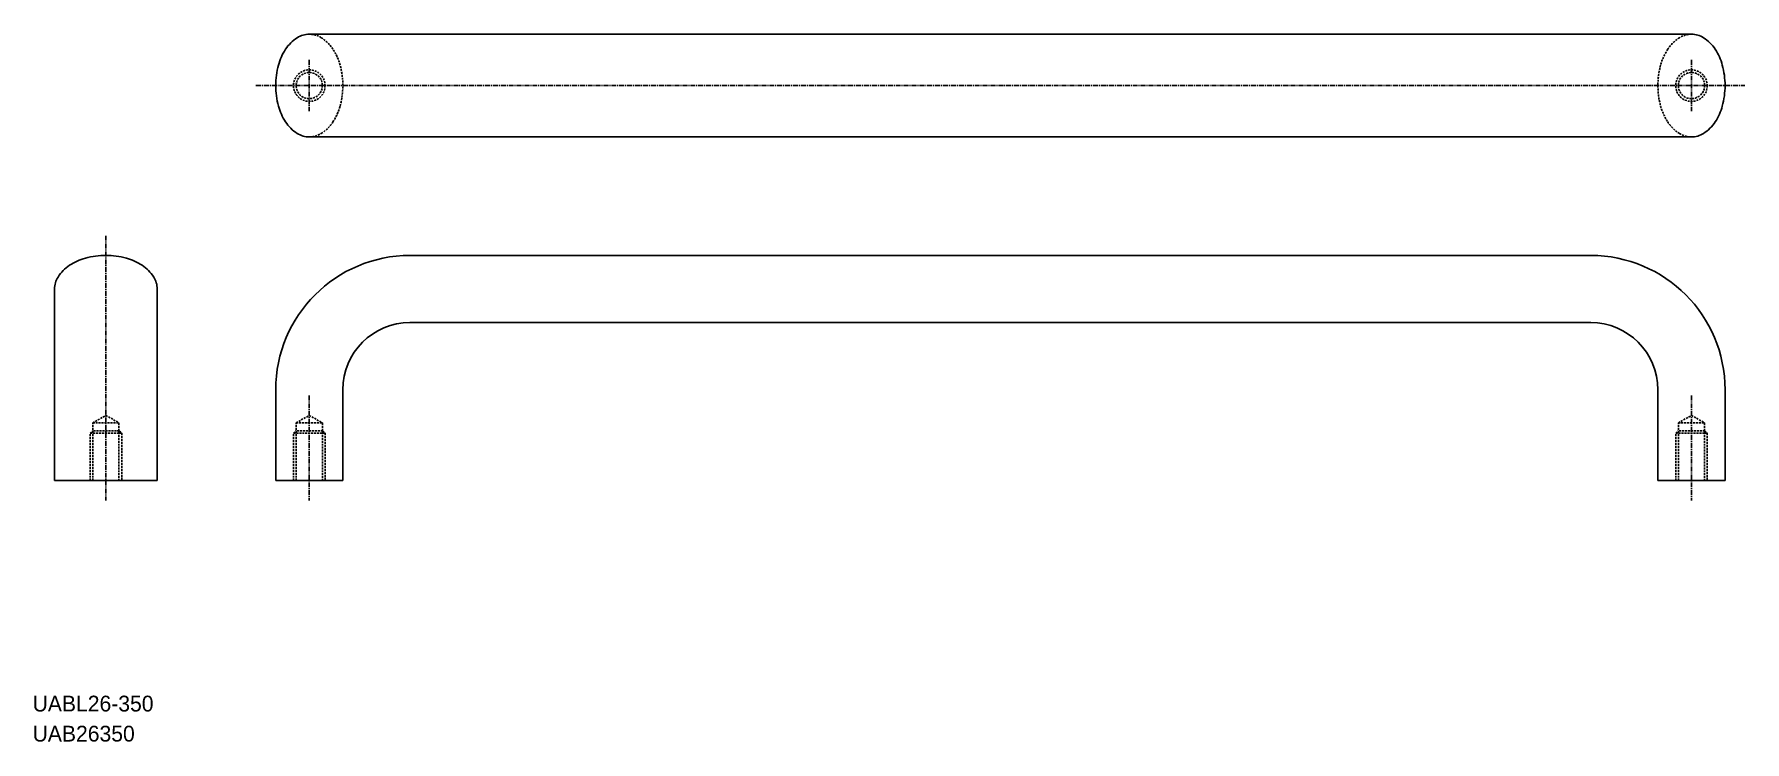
# Model space of a CAD drawing. Extents: x 0 to 434, y 0 to 179.
import ezdxf

# ---------------------------------------------------------------- set-up
doc = ezdxf.new("R2010")
doc.units = 0
doc.linetypes.add('CENTER', pattern=[2, 1.25, -0.25, 0.25, -0.25])
doc.linetypes.add('DASHED', pattern=[0.75, 0.5, -0.25])
doc.layers.get('0').update_dxf_attribs({"linetype": 'CONTINUOUS'})
doc.layers.add('CENTER', color=1, linetype='CENTER')

msp = doc.modelspace()

# ---------------------------------------------------------------- linework, layer by layer
at = {"color": 7, "linetype": 'CONTINUOUS'}
for p, q in [((420.06, 179.05), (70.06, 179.05)), ((70.06, 153.05), (420.06, 153.05)), ((394.56, 123.05), (95.56, 123.05)), ((5.56, 66.05), (5.56, 114.55)), ((31.56, 114.55), (31.56, 66.05)), ((394.56, 106.05), (95.56, 106.05)), ((61.56, 66.05), (61.56, 89.05)), ((78.56, 66.05), (78.56, 89.05)), ((411.56, 66.05), (411.56, 89.05)), ((428.56, 66.05), (428.56, 89.05)), ((78.56, 77.55), (78.56, 77.55)), ((78.56, 71.8), (78.56, 71.8)), ((5.56, 66.05), (31.56, 66.05)), ((61.56, 66.05), (78.56, 66.05)), ((428.56, 66.05), (411.56, 66.05))]:
    msp.add_line(p, q, dxfattribs=at)
at = {"color": 3, "linetype": 'DASHED'}
for p, q in [((15.23, 80.65), (18.56, 82.57)), ((18.56, 82.57), (21.88, 80.65)), ((66.74, 80.65), (70.06, 82.57)), ((70.06, 82.57), (73.38, 80.65)), ((416.74, 80.65), (420.06, 82.57)), ((420.06, 82.57), (423.38, 80.65)), ((14.56, 78.05), (15.16, 78.65)), ((14.56, 66.05), (14.56, 78.05)), ((22.56, 78.05), (14.56, 78.05)), ((21.96, 78.65), (15.16, 78.65)), ((15.23, 80.65), (21.88, 80.65)), ((15.23, 66.05), (15.23, 80.65)), ((21.88, 80.65), (21.88, 66.05)), ((21.96, 78.65), (22.56, 78.05)), ((22.56, 78.05), (22.56, 66.05)), ((66.06, 78.05), (66.66, 78.65)), ((66.06, 66.05), (66.06, 78.05)), ((74.06, 78.05), (66.06, 78.05)), ((73.46, 78.65), (66.66, 78.65)), ((66.74, 66.05), (66.74, 80.65)), ((66.74, 80.65), (73.38, 80.65)), ((73.38, 80.65), (73.38, 66.05)), ((73.46, 78.65), (74.06, 78.05)), ((74.06, 78.05), (74.06, 66.05)), ((416.06, 78.05), (416.66, 78.65)), ((416.06, 66.05), (416.06, 78.05)), ((424.06, 78.05), (416.06, 78.05)), ((423.46, 78.65), (416.66, 78.65)), ((416.74, 66.05), (416.74, 80.65)), ((416.74, 80.65), (423.38, 80.65)), ((423.38, 80.65), (423.38, 66.05)), ((423.46, 78.65), (424.06, 78.05)), ((424.06, 78.05), (424.06, 66.05))]:
    msp.add_line(p, q, dxfattribs=at)
at = {"color": 7, "linetype": 'CONTINUOUS'}
for points in [[(70.06, 179.05, 0.142118), (67.02, 178.17, 0.107165), (64.05, 175.24, 0.078809), (62.25, 171.23, 0.066218), (61.56, 166.05, 0.066218), (62.25, 160.87, 0.078809), (64.05, 156.86, 0.107165), (67.02, 153.93, 0.142118), (70.06, 153.05, 0.142118)], [(420.06, 179.05, -0.142118), (423.1, 178.17, -0.107165), (426.07, 175.24, -0.078809), (427.87, 171.23, -0.066218), (428.56, 166.05, -0.066218), (427.87, 160.87, -0.078809), (426.07, 156.86, -0.107165), (423.1, 153.93, -0.142118), (420.06, 153.05, -0.142118)], [(31.56, 114.55, 0.142118), (30.67, 117.59, 0.107165), (27.75, 120.56, 0.078809), (23.74, 122.36, 0.066218), (18.56, 123.05, 0.066218), (13.38, 122.36, 0.078809), (9.37, 120.56, 0.107165), (6.44, 117.59, 0.142118), (5.56, 114.55, 0.142118)]]:
    msp.add_lwpolyline(points, format="xyb", dxfattribs=at)
at = {"color": 3, "linetype": 'DASHED'}
for points in [[(70.06, 179.05, -0.142118), (73.1, 178.17, -0.107165), (76.07, 175.24, -0.078809), (77.87, 171.23, -0.066218), (78.56, 166.05, -0.066218), (77.87, 160.87, -0.078809), (76.07, 156.86, -0.107165), (73.1, 153.93, -0.142118), (70.06, 153.05, -0.142118)], [(420.06, 179.05, 0.142118), (417.02, 178.17, 0.107165), (414.05, 175.24, 0.078809), (412.25, 171.23, 0.066218), (411.56, 166.05, 0.066218), (412.25, 160.87, 0.078809), (414.05, 156.86, 0.107165), (417.02, 153.93, 0.142118), (420.06, 153.05, 0.142118)]]:
    msp.add_lwpolyline(points, format="xyb", dxfattribs=at)
for centre, radius in [((70.06, 166.05), 4), ((70.06, 166.05), 3.32), ((420.06, 166.05), 4), ((420.06, 166.05), 3.32)]:
    msp.add_circle(centre, radius, dxfattribs=at)
at = {"color": 7, "linetype": 'CONTINUOUS'}
for centre, radius, start, end in [((95.56, 89.05), 34, 90, 180), ((394.56, 89.05), 34, 0, 90), ((95.56, 89.05), 17, 90, 180), ((394.56, 89.05), 17, 0, 90)]:
    msp.add_arc(centre, radius, start, end, dxfattribs=at)
at = {"layer": 'CENTER', "color": 1, "linetype": 'CENTER'}
for p, q in [((70.06, 172.55), (70.06, 159.55)), ((420.06, 172.55), (420.06, 159.55)), ((420.06, 172.55), (420.06, 159.55)), ((56.56, 166.05), (433.56, 166.05)), ((18.56, 128.05), (18.56, 61.05)), ((70.06, 87.61), (70.06, 61.05)), ((420.06, 87.61), (420.06, 61.05))]:
    msp.add_line(p, q, dxfattribs=at)

# ---------------------------------------------------------------- texts
at = {"color": 7, "linetype": 'CONTINUOUS'}
for s, p in [('UABL26-350', (0, 7.61)), ('UAB26350', (0, 0))]:
    msp.add_text(s, height=4, dxfattribs=at).set_placement(p)

doc.saveas('drawing.dxf')
